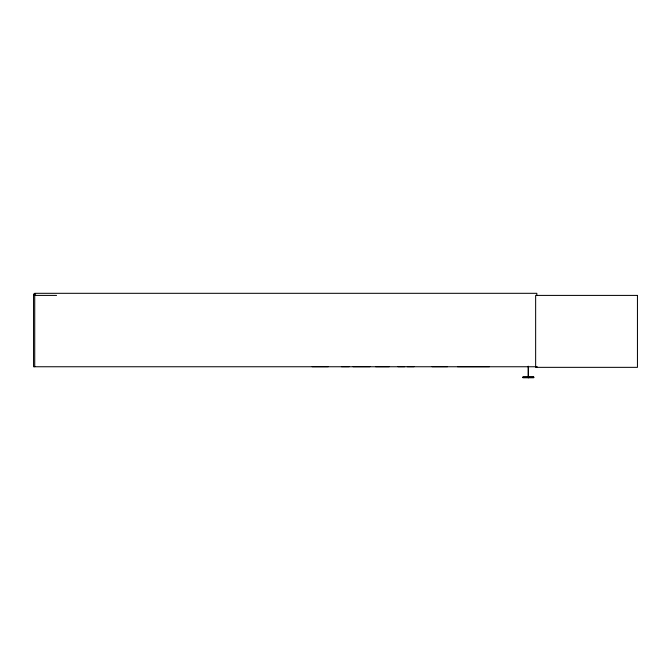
<?xml version="1.0" encoding="UTF-8"?>
<svg xmlns="http://www.w3.org/2000/svg" width="671" height="671" viewBox="0 0 671 671"><rect width="100%" height="100%" fill="white"/><g stroke="black" fill="none" stroke-linecap="round" stroke-linejoin="round"><path stroke-width="1.01" d="M489.419 366.693L457.479 366.71M341.464 366.685L349.121 366.685M432.116 366.685L447.557 366.685M312.166 366.685L328.253 366.685M397.953 366.685L404.714 366.685M35.647 294.057L33.55 294.057L33.55 366.752L537.236 366.752M33.55 295.408L56.565 295.408M375.651 366.71L389.121 366.71M527.993 376.599L528.58 376.557M522.894 377.102L533.697 377.094M522.902 377.454L533.697 377.454M522.894 377.572L533.697 377.58M414.032 366.685L407.263 366.685M369.956 366.685L353.114 366.685M536.825 295.408L536.825 293.311L34.733 293.311L34.733 366.752M528.538 376.557L528.597 377.689M528.488 366.299L528.488 377.689M528.111 366.299L528.111 377.689L528.052 376.557M637.45 295.408L535.643 295.408L535.643 367.347L637.45 367.347L637.45 295.408M533.697 377.01L522.894 377.052L522.902 377.689L533.697 377.689L533.697 377.01"/></g></svg>
